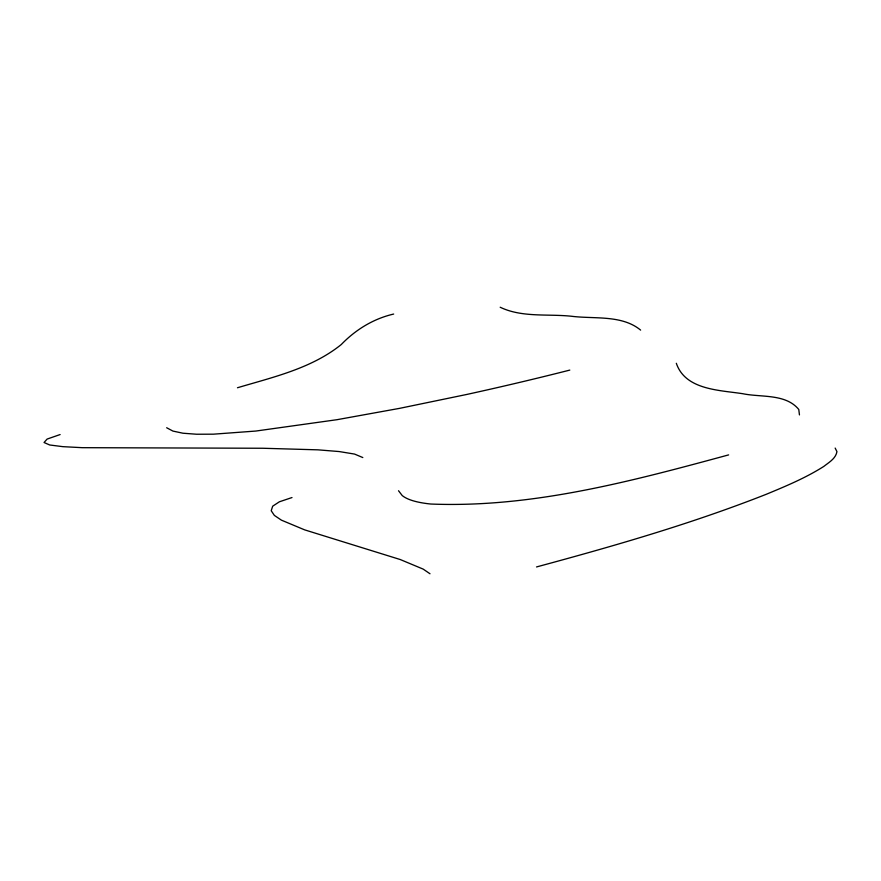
<?xml version="1.0" encoding="UTF-8"?>
<svg xmlns="http://www.w3.org/2000/svg" width="881" height="881" viewBox="0 0 881 881"><rect width="100%" height="100%" fill="white"/><g stroke="black" fill="none" stroke-linecap="round" stroke-linejoin="round"><path stroke-width="1.32" d="M60.128 434.553L47.122 439.068L44.05 442.504L49.699 444.982L62.837 446.656L82.263 447.68L262.681 448.253L317.942 449.839L339.185 451.557L354.558 454.078L362.818 457.558M291.996 497.545L279.387 501.796L272.681 506.19L271.216 510.727L274.343 515.385L281.391 520.142L304.661 529.866L400.271 559.545L423.188 569.115L429.994 573.762M393.664 314.054C373.445 318.713 355.583 329.714 341.277 344.526C311.61 368.445 273.209 377.112 237.474 387.75M728.631 454.893C631.71 481.158 532.08 508.095 430.809 504.031A176.729 38.852 -12.9 0 1 402.177 495.507L398.52 490.728M536.529 566.946C614.112 546 691.541 523.732 766.382 494.241C786.028 486.103 805.796 477.854 823.801 466.423C828.922 462.371 835.761 458.638 836.95 451.612L835.155 448.077M166.652 427.737L172.907 431.073L182.973 433.221L196.573 434.234L213.422 434.179L255.82 431.051L336.983 419.697L399.589 408.355L466.423 394.523A706.342 155.287 -12.9 0 0 569.798 370.097M500.188 307.238C522.026 317.755 547.85 313.746 571.406 316.246C594.19 319.164 621.821 314.594 640.619 330.111M676.322 363.28C685.418 390.074 719.502 390.063 742.87 393.73C761.25 397.529 785.709 393.51 798.781 409.478L799.452 414.907"/></g></svg>
